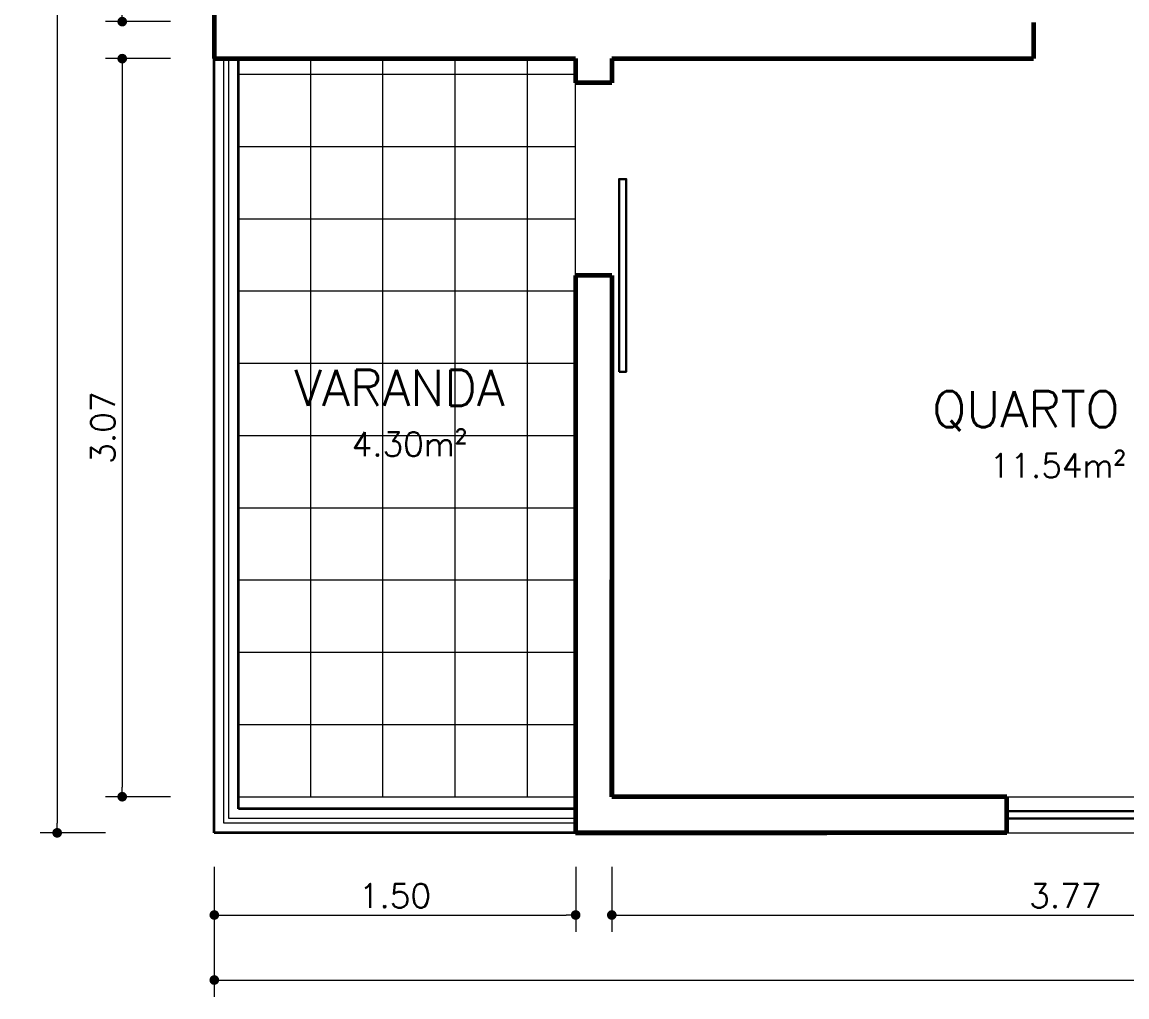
# Model space of a CAD drawing. Header units: millimetres. Extents: x 1127 to 14330, y -137 to 7568.
# Drawn here: x 12123.1 to 12581.7, y 5211.8 to 5616.6 of the extents above; entities that cross this region are included whole.
import ezdxf

# ---------------------------------------------------------------- set-up
doc = ezdxf.new("R2010")
doc.units = ezdxf.units.MM
doc.header["$LTSCALE"] = 0.01
for name, color, linetype, lineweight in [('0.05', 8, 'Continuous', 5), ('0.13', 6, 'Continuous', 13), ('0.20', 7, 'Continuous', 20), ('0.35', 150, 'Continuous', 35), ('0.60', 4, 'Continuous', 60)]:
    doc.layers.add(name, color=color, linetype=linetype, lineweight=lineweight)
doc.styles.add('ROMANS', font='romans.shx')
doc.styles.get("Standard").update_dxf_attribs({"font": 'arial.ttf'})
doc.dimstyles.new('ISO-25', dxfattribs={"dimtxt": 2.5, "dimasz": 2.5, "dimexe": 1.25, "dimexo": 0.625, "dimtad": 1, "dimtxsty": 'Standard', "dimcen": 2.5, "dimadec": 0, "dimazin": 0, "dimtfac": 1, "dimtmove": 0, "dimatfit": 3, "dimfxl": 1, "dimarcsym": 0})

# ---------------------------------------------------------------- blocks, each defined once
blk = doc.blocks.new('_Dot')
at = {"color": 0, "linetype": 'ByBlock', "lineweight": -2}
blk.add_line((-0.5, 0), (-1, 0), dxfattribs=at)
at = {"color": 0, "linetype": 'ByBlock', "const_width": 0.5}
blk.add_lwpolyline([(-0.25, 0, 1), (0.25, 0, 1)], format="xyb", close=True, dxfattribs=at)
blk = doc.blocks.new('*D79')
at = {"layer": '0.13', "transparency": 16777216}
for p, q in [((12184.69, 5737.36), (12157.69, 5737.36)), ((12184.69, 5616.83), (12157.69, 5616.83))]:
    blk.add_line(p, q, dxfattribs=at)
at = {"layer": '0.13', "color": 0, "transparency": 16777216}
blk.add_line((12164.69, 5733.36), (12164.69, 5620.83), dxfattribs=at)
at = {"layer": 'Defpoints', "color": 0, "transparency": 16777216}
for p in [(12217.91, 5737.36), (12164.69, 5616.83), (12217.91, 5616.83)]:
    blk.add_point(p, dxfattribs=at)
at = {"layer": '0.13', "color": 0, "transparency": 16777216, "xscale": 4, "yscale": 4, "zscale": 4}
for p, rotation in [((12164.69, 5737.36), 90), ((12164.69, 5616.83), 270)]:
    blk.add_blockref('_Dot', p, dxfattribs=dict(at, rotation=rotation))
at = {"layer": '0.13', "color": 7, "transparency": 16777216, "insert": (12156.69, 5677.09), "char_height": 10, "attachment_point": 5, "rotation": 90, "style": 'ROMANS'}
blk.add_mtext('1.21', dxfattribs=at)
blk = doc.blocks.new('*D80')
at = {"layer": '0.13', "transparency": 16777216}
for p, q in [((12184.69, 5601.47), (12157.69, 5601.47)), ((12184.69, 5294.97), (12157.69, 5294.97))]:
    blk.add_line(p, q, dxfattribs=at)
at = {"layer": '0.13', "color": 0, "transparency": 16777216}
blk.add_line((12164.69, 5597.47), (12164.69, 5298.97), dxfattribs=at)
at = {"layer": 'Defpoints', "color": 0, "transparency": 16777216}
for p in [(12202.91, 5601.47), (12164.69, 5294.97), (12202.91, 5294.97)]:
    blk.add_point(p, dxfattribs=at)
at = {"layer": '0.13', "color": 0, "transparency": 16777216, "xscale": 4, "yscale": 4, "zscale": 4}
for p, rotation in [((12164.69, 5601.47), 90), ((12164.69, 5294.97), 270)]:
    blk.add_blockref('_Dot', p, dxfattribs=dict(at, rotation=rotation))
at = {"layer": '0.13', "color": 7, "transparency": 16777216, "insert": (12156.69, 5448.22), "char_height": 10, "attachment_point": 5, "rotation": 90, "style": 'ROMANS'}
blk.add_mtext('3.07', dxfattribs=at)
blk = doc.blocks.new('*D90')
at = {"layer": '0.13', "transparency": 16777216}
for p, q in [((12157.69, 6148.97), (12130.69, 6148.97)), ((12157.69, 5279.97), (12130.69, 5279.97))]:
    blk.add_line(p, q, dxfattribs=at)
at = {"layer": '0.13', "color": 0, "transparency": 16777216}
blk.add_line((12137.69, 6144.97), (12137.69, 5283.97), dxfattribs=at)
at = {"layer": 'Defpoints', "color": 0, "transparency": 16777216}
for p in [(12217.63, 6148.97), (12137.69, 5279.97), (12217.63, 5279.97)]:
    blk.add_point(p, dxfattribs=at)
at = {"layer": '0.13', "color": 0, "transparency": 16777216, "xscale": 4, "yscale": 4, "zscale": 4}
for p, rotation in [((12137.69, 6148.97), 90), ((12137.69, 5279.97), 270)]:
    blk.add_blockref('_Dot', p, dxfattribs=dict(at, rotation=rotation))
at = {"layer": '0.13', "color": 7, "transparency": 16777216, "insert": (12129.69, 5714.47), "char_height": 10, "attachment_point": 5, "rotation": 90, "style": 'ROMANS'}
blk.add_mtext('8.69', dxfattribs=at)
blk = doc.blocks.new('*D91')
at = {"layer": '0.13', "transparency": 16777216}
for p, q in [((12202.91, 5265.84), (12202.91, 5238.84)), ((12352.91, 5265.84), (12352.91, 5238.84))]:
    blk.add_line(p, q, dxfattribs=at)
at = {"layer": '0.13', "color": 0, "transparency": 16777216}
blk.add_line((12206.91, 5245.84), (12348.91, 5245.84), dxfattribs=at)
at = {"layer": 'Defpoints', "color": 0, "transparency": 16777216}
for p in [(12202.91, 5294.97), (12352.91, 5294.97), (12352.91, 5245.84)]:
    blk.add_point(p, dxfattribs=at)
at = {"layer": '0.13', "color": 0, "transparency": 16777216, "xscale": 4, "yscale": 4, "zscale": 4, "rotation": 180}
blk.add_blockref('_Dot', (12202.91, 5245.84), dxfattribs=at)
at = {"layer": '0.13', "color": 0, "transparency": 16777216, "xscale": 4, "yscale": 4, "zscale": 4}
blk.add_blockref('_Dot', (12352.91, 5245.84), dxfattribs=at)
at = {"layer": '0.13', "color": 7, "transparency": 16777216, "insert": (12277.91, 5253.84), "char_height": 10, "attachment_point": 5, "style": 'ROMANS'}
blk.add_mtext('1.50', dxfattribs=at)
blk = doc.blocks.new('*D92')
at = {"layer": '0.13', "transparency": 16777216}
for p, q in [((12367.91, 5265.84), (12367.91, 5238.84)), ((12744.41, 5265.84), (12744.41, 5238.84))]:
    blk.add_line(p, q, dxfattribs=at)
at = {"layer": '0.13', "color": 0, "transparency": 16777216}
blk.add_line((12371.91, 5245.84), (12740.41, 5245.84), dxfattribs=at)
at = {"layer": 'Defpoints', "color": 0, "transparency": 16777216}
for p in [(12367.91, 5294.97), (12744.41, 5294.97), (12744.41, 5245.84)]:
    blk.add_point(p, dxfattribs=at)
at = {"layer": '0.13', "color": 0, "transparency": 16777216, "xscale": 4, "yscale": 4, "zscale": 4, "rotation": 180}
blk.add_blockref('_Dot', (12367.91, 5245.84), dxfattribs=at)
at = {"layer": '0.13', "color": 0, "transparency": 16777216, "xscale": 4, "yscale": 4, "zscale": 4}
blk.add_blockref('_Dot', (12744.41, 5245.84), dxfattribs=at)
at = {"layer": '0.13', "color": 7, "transparency": 16777216, "insert": (12556.16, 5253.84), "char_height": 10, "attachment_point": 5, "style": 'ROMANS'}
blk.add_mtext('3.77', dxfattribs=at)
blk = doc.blocks.new('*D96')
at = {"layer": '0.13', "transparency": 16777216}
for p, q in [((12202.91, 5238.84), (12202.91, 5211.84)), ((13383.91, 5238.84), (13383.91, 5211.84))]:
    blk.add_line(p, q, dxfattribs=at)
at = {"layer": '0.13', "color": 0, "transparency": 16777216}
blk.add_line((12206.91, 5218.84), (13379.91, 5218.84), dxfattribs=at)
at = {"layer": 'Defpoints', "color": 0, "transparency": 16777216}
for p in [(12202.91, 5297.09), (13383.91, 5297.09), (13383.91, 5218.84)]:
    blk.add_point(p, dxfattribs=at)
at = {"layer": '0.13', "color": 0, "transparency": 16777216, "xscale": 4, "yscale": 4, "zscale": 4, "rotation": 180}
blk.add_blockref('_Dot', (12202.91, 5218.84), dxfattribs=at)
at = {"layer": '0.13', "color": 0, "transparency": 16777216, "xscale": 4, "yscale": 4, "zscale": 4}
blk.add_blockref('_Dot', (13383.91, 5218.84), dxfattribs=at)
at = {"layer": '0.13', "color": 7, "transparency": 16777216, "insert": (12793.41, 5226.84), "char_height": 10, "attachment_point": 5, "style": 'ROMANS'}
blk.add_mtext('11.81', dxfattribs=at)

msp = doc.modelspace()

# ---------------------------------------------------------------- hatches: boundary and pattern name
at = {"layer": '0.05'}
h = msp.add_hatch(dxfattribs=at)
h.set_pattern_fill('_USER,_O', color=256, scale=30, double=1, pattern_type=0)
h.set_pattern_definition([(0, (12212.906, 5294.968), (0, 30), []), (90, (12212.906, 5294.968), (-30, 2e-15), [])])
h.paths.add_polyline_path([(12352.906, 5591.468), (12352.906, 5601.468), (12212.906, 5601.468), (12212.906, 5294.968), (12352.906, 5294.968), (12352.906, 5511.468)])

# ---------------------------------------------------------------- linework, layer by layer
at = {"color": 7, "lineweight": 30}
for p, q in [((12531.906, 5288.968), (12971.906, 5288.968)), ((12531.906, 5285.968), (12971.906, 5285.968))]:
    msp.add_line(p, q, dxfattribs=at)
msp.add_lwpolyline([(12370.906, 5471.468), (12373.906, 5471.468), (12373.906, 5551.468), (12370.906, 5551.468)], close=True, dxfattribs=at)
msp.add_lwpolyline([(12370.906, 5471.468), (12373.906, 5471.468), (12373.906, 5551.468), (12370.906, 5551.468)], close=True, dxfattribs=at)
at = {"layer": '0.13'}
for p, q in [((12352.906, 5511.468), (12352.906, 5591.468)), ((12352.906, 5511.468), (12352.906, 5591.468)), ((12531.906, 5294.968), (12971.906, 5294.968)), ((12531.906, 5279.968), (12971.906, 5279.968))]:
    msp.add_line(p, q, dxfattribs=at)
at = {"layer": '0.20'}
for p, q in [((12206.906, 5294.968), (12206.906, 5601.468)), ((12206.906, 5283.968), (12206.906, 5601.468)), ((12208.906, 5294.968), (12208.906, 5601.468)), ((12208.906, 5285.968), (12208.906, 5601.468)), ((12352.906, 5283.968), (12206.906, 5283.968)), ((12352.906, 5285.968), (12208.906, 5285.968))]:
    msp.add_line(p, q, dxfattribs=at)
at = {"layer": '0.35'}
for p, q in [((12202.906, 5294.968), (12202.906, 5601.468)), ((12202.906, 5279.968), (12202.906, 5601.468)), ((12212.906, 5294.968), (12212.906, 5601.468)), ((12212.906, 5289.968), (12212.906, 5601.468)), ((12352.906, 5289.968), (12212.906, 5289.968)), ((12352.906, 5279.968), (12202.906, 5279.968))]:
    msp.add_line(p, q, dxfattribs=at)
at = {"layer": '0.60'}
for p, q in [((12202.906, 5637.092), (12202.906, 5601.468)), ((12542.906, 5616.468), (12542.906, 5601.468)), ((12542.906, 5616.468), (12542.906, 5601.468)), ((12202.906, 5601.468), (12352.906, 5601.468)), ((12202.906, 5601.468), (12352.906, 5601.468)), ((12352.906, 5601.468), (12352.906, 5591.468)), ((12352.906, 5601.468), (12352.906, 5591.468)), ((12367.906, 5601.468), (12542.906, 5601.468)), ((12367.906, 5601.468), (12367.906, 5591.468)), ((12367.906, 5601.468), (12542.906, 5601.468)), ((12367.906, 5601.468), (12367.906, 5591.468)), ((12367.906, 5591.468), (12352.906, 5591.468)), ((12367.906, 5591.468), (12352.906, 5591.468)), ((12352.906, 5511.468), (12352.906, 5294.968)), ((12367.906, 5511.468), (12352.906, 5511.468)), ((12352.906, 5511.468), (12352.906, 5294.968)), ((12367.906, 5511.468), (12352.906, 5511.468)), ((12367.906, 5511.468), (12367.906, 5294.968)), ((12367.906, 5511.468), (12367.906, 5294.968)), ((12367.906, 5294.968), (12367.906, 5384.968)), ((12352.906, 5294.968), (12352.906, 5279.968)), ((12531.906, 5294.968), (12367.906, 5294.968)), ((12531.906, 5279.968), (12531.906, 5294.968)), ((12531.906, 5279.968), (12352.906, 5279.968)), ((12352.906, 5279.968), (12457.156, 5279.968))]:
    msp.add_line(p, q, dxfattribs=at)

# ---------------------------------------------------------------- texts
at = {"color": 7, "linetype": 'Continuous', "lineweight": 30, "style": 'ROMANS'}
for s, p in [('VARANDA', (12236.074, 5457.307)), ('QUARTO 01', (12500.91, 5448.4))]:
    msp.add_text(s, height=15, dxfattribs=at).set_placement(p)
at = {"color": 7, "linetype": 'Continuous', "lineweight": 20, "style": 'ROMANS'}
for s, p in [('4.30m²', (12259.89, 5436.394)), ('11.54m²', (12524.727, 5427.487))]:
    msp.add_text(s, height=10, dxfattribs=at).set_placement(p)

# ---------------------------------------------------------------- dimensions: what is measured, and where the dimension line sits
at = {"layer": '0.13'}
for base, p1, p2, override, picture, middle in [((12137.692, 5279.968), (12217.634, 6148.968), (12217.634, 5279.968), {"dimtxt": 10, "dimasz": 4, "dimexe": 7, "dimexo": 3, "dimgap": 3, "dimlfac": 0.01, "dimzin": 0, "dimdsep": 46, "dimtxsty": 'ROMANS', "dimblk1": 'Dot', "dimblk2": 'Dot', "dimsah": 1, "dimdle": 1, "dimclre": 256, "dimclrt": 7, "dimfxl": 20, "dimfxlon": 1, "dimlwd": 65535, "dimlwe": 65535}, '*D90', (12129.692, 5714.468)), ((12164.692, 5616.828), (12217.906, 5737.357), (12217.906, 5616.828), {"dimtxt": 10, "dimasz": 4, "dimexe": 7, "dimexo": 3, "dimgap": 3, "dimlfac": 0.01, "dimdsep": 46, "dimtxsty": 'ROMANS', "dimblk1": 'Dot', "dimblk2": 'Dot', "dimsah": 1, "dimdle": 1, "dimclre": 256, "dimclrt": 7, "dimfxl": 20, "dimfxlon": 1, "dimlwd": 65535, "dimlwe": 65535}, '*D79', (12156.692, 5677.092)), ((12164.692371664, 5294.968062543), (12202.905667628, 5601.468062543), (12202.905667628, 5294.968062543), {"dimtxt": 10, "dimasz": 4, "dimexe": 7, "dimexo": 3, "dimgap": 3, "dimlfac": 0.01, "dimdsep": 46, "dimtxsty": 'ROMANS', "dimblk1": 'Dot', "dimblk2": 'Dot', "dimsah": 1, "dimdle": 1, "dimclre": 256, "dimclrt": 7, "dimfxl": 20, "dimfxlon": 1, "dimlwd": 65535, "dimlwe": 65535}, '*D80', (12156.692371664, 5448.218062543))]:
    dim = msp.add_linear_dim(base=base, p1=p1, p2=p2, angle=90, dimstyle='ISO-25', override=override, dxfattribs=at)
    dim.commit()
    dim.dimension.update_dxf_attribs({"geometry": picture, "text_midpoint": middle})
for base, p1, p2, picture, middle in [((13383.906, 5218.836), (12202.906, 5297.092), (13383.906, 5297.092), '*D96', (12793.406, 5226.836)), ((12352.906, 5245.836), (12202.906, 5294.968), (12352.906, 5294.968), '*D91', (12277.906, 5253.836)), ((12744.405667628, 5245.836202882), (12367.905667628, 5294.968062543), (12744.405667628, 5294.968062543), '*D92', (12556.155667628, 5253.836202882))]:
    dim = msp.add_linear_dim(base=base, p1=p1, p2=p2, dimstyle='ISO-25', override={"dimtxt": 10, "dimasz": 4, "dimexe": 7, "dimexo": 3, "dimgap": 3, "dimlfac": 0.01, "dimzin": 0, "dimdsep": 46, "dimtxsty": 'ROMANS', "dimblk1": 'Dot', "dimblk2": 'Dot', "dimsah": 1, "dimdle": 1, "dimclre": 256, "dimclrt": 7, "dimfxl": 20, "dimfxlon": 1, "dimlwd": 65535, "dimlwe": 65535}, dxfattribs=at)
    dim.commit()
    dim.dimension.update_dxf_attribs({"geometry": picture, "text_midpoint": middle})

doc.saveas('drawing.dxf')
